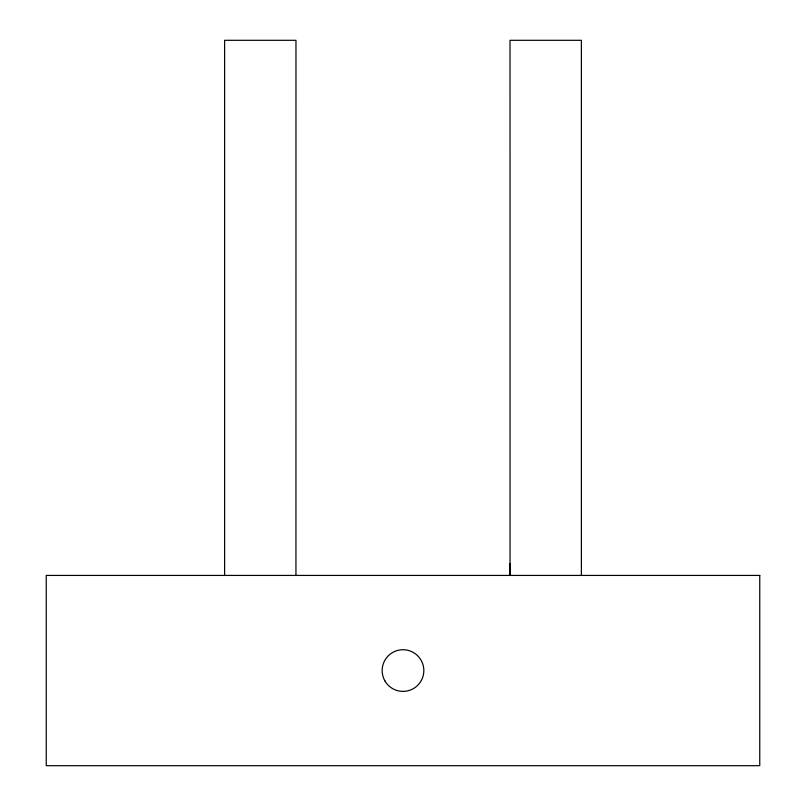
<?xml version="1.0" encoding="UTF-8"?>
<svg xmlns="http://www.w3.org/2000/svg" width="806" height="806" viewBox="0 0 806 806"><rect width="100%" height="100%" fill="white"/><g stroke="black" fill="none" stroke-linecap="round" stroke-linejoin="round"><path stroke-width="1.21" d="M510.017 563.495L510.057 575.424L510.017 40.3L581.378 40.3L581.378 575.424M295.943 575.424L295.973 40.3L224.612 40.3L224.612 575.424M759.756 575.424L46.244 575.424L46.244 765.7L759.756 765.7L759.756 575.424M384.946 680.969A20.845 20.845 0 0 0 421.044 680.979A20.845 20.845 0 0 0 403.01 649.717A20.845 20.845 0 0 0 384.946 680.969"/></g></svg>
